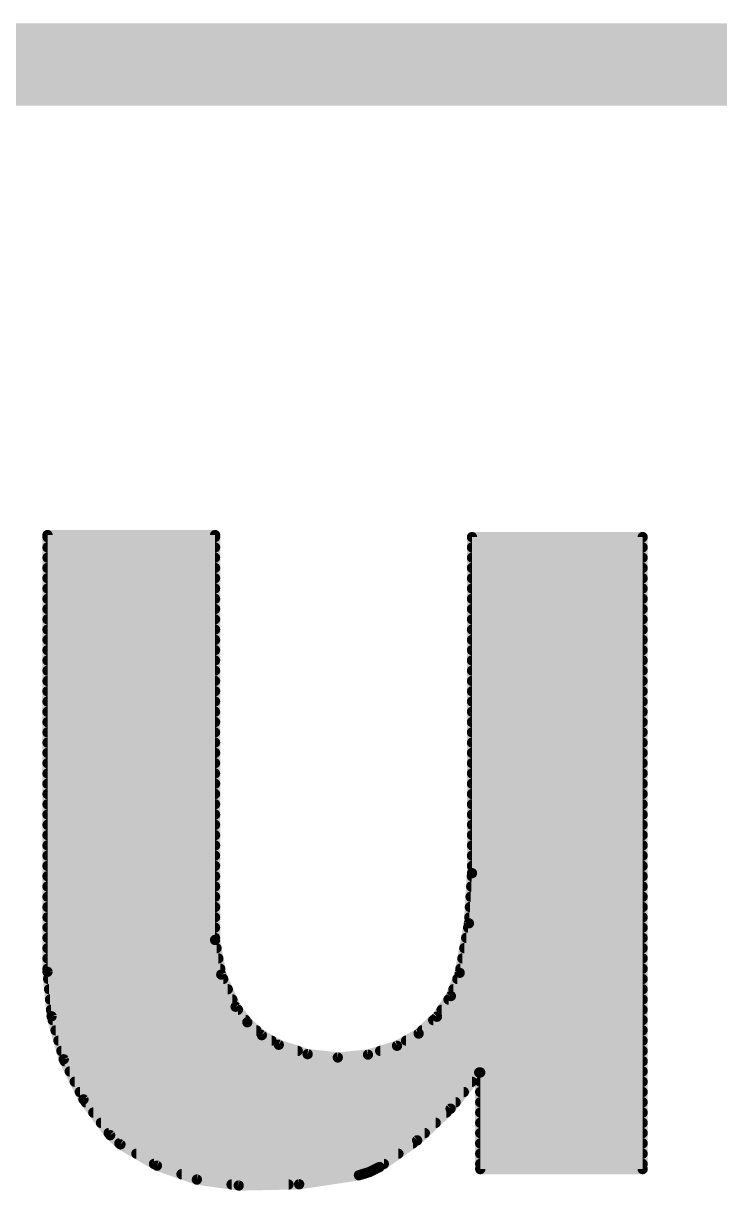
# Model space of a CAD drawing. Extents: x -98 to 45, y 0 to 29.
# Drawn here: x 25.574 to 27.295, y 21.346 to 24.232 of the extents above; entities that cross this region are included whole.
import ezdxf

# ---------------------------------------------------------------- set-up
doc = ezdxf.new("R2010")
doc.units = 0
for name, color, linetype in [('1', 12, 'CONTINUOUS'), ('16', 132, 'CONTINUOUS'), ('20', 53, 'CONTINUOUS'), ('21', 53, 'CONTINUOUS')]:
    doc.layers.add(name, color=color, linetype=linetype)

msp = doc.modelspace()

# ---------------------------------------------------------------- linework, layer by layer
at = {"layer": '1', "const_width": 0.2032}
for points in [[(0, 24.13), (43.18, 24.13)], [(15.24, 24.13), (43.18, 24.13)]]:
    msp.add_lwpolyline(points, dxfattribs=at)
at = {"layer": '16', "const_width": 0.2032}
msp.add_lwpolyline([(0, 24.13), (43.18, 24.13)], dxfattribs=at)
at = {"layer": '20', "const_width": 0.1524}
msp.add_lwpolyline([(43.18, 24.13), (0, 24.13)], dxfattribs=at)
at = {"layer": '21', "const_width": 0.0254}
for points in [[(25.6337, 22.9667), (25.6337, 21.8872)], [(26.0477, 22.9667), (25.6337, 22.9667)], [(25.6337, 22.9616), (26.0477, 22.9616)], [(26.0477, 21.9659), (26.0477, 22.9667)], [(27.1043, 22.9616), (26.6827, 22.9616)], [(26.6827, 22.9616), (26.6827, 22.131)], [(27.1043, 21.3995), (27.1043, 22.9616)], [(25.6337, 22.9362), (26.0477, 22.9362)], [(26.6827, 22.9362), (27.1043, 22.9362)], [(25.6337, 22.9108), (26.0477, 22.9108)], [(26.6827, 22.9108), (27.1043, 22.9108)], [(25.6337, 22.8854), (26.0477, 22.8854)], [(26.6827, 22.8854), (27.1043, 22.8854)], [(25.6337, 22.86), (26.0477, 22.86)], [(26.6827, 22.86), (27.1043, 22.86)], [(25.6337, 22.8346), (26.0477, 22.8346)], [(26.6827, 22.8346), (27.1043, 22.8346)], [(25.6337, 22.8092), (26.0477, 22.8092)], [(25.6337, 22.7838), (26.0477, 22.7838)], [(26.6827, 22.8092), (27.1043, 22.8092)], [(26.6827, 22.7838), (27.1043, 22.7838)], [(25.6337, 22.7584), (26.0477, 22.7584)], [(26.6827, 22.7584), (27.1043, 22.7584)], [(25.6337, 22.733), (26.0477, 22.733)], [(26.6827, 22.733), (27.1043, 22.733)], [(25.6337, 22.7076), (26.0477, 22.7076)], [(26.6827, 22.7076), (27.1043, 22.7076)], [(25.6337, 22.6822), (26.0477, 22.6822)], [(26.6827, 22.6822), (27.1043, 22.6822)], [(25.6337, 22.6568), (26.0477, 22.6568)], [(26.6827, 22.6568), (27.1043, 22.6568)], [(25.6337, 22.6314), (26.0477, 22.6314)], [(26.6827, 22.6314), (27.1043, 22.6314)], [(25.6337, 22.606), (26.0477, 22.606)], [(25.6337, 22.5806), (26.0477, 22.5806)], [(26.6827, 22.606), (27.1043, 22.606)], [(26.6827, 22.5806), (27.1043, 22.5806)], [(25.6337, 22.5552), (26.0477, 22.5552)], [(26.6827, 22.5552), (27.1043, 22.5552)], [(25.6337, 22.5298), (26.0477, 22.5298)], [(26.6827, 22.5298), (27.1043, 22.5298)], [(25.6337, 22.5044), (26.0477, 22.5044)], [(26.6827, 22.5044), (27.1043, 22.5044)], [(25.6337, 22.479), (26.0477, 22.479)], [(26.6827, 22.479), (27.1043, 22.479)], [(25.6337, 22.4536), (26.0477, 22.4536)], [(26.6827, 22.4536), (27.1043, 22.4536)], [(25.6337, 22.4282), (26.0477, 22.4282)], [(26.6827, 22.4282), (27.1043, 22.4282)], [(25.6337, 22.4028), (26.0477, 22.4028)], [(26.6827, 22.4028), (27.1043, 22.4028)], [(25.6337, 22.3774), (26.0477, 22.3774)], [(25.6337, 22.352), (26.0477, 22.352)], [(26.6827, 22.3774), (27.1043, 22.3774)], [(26.6827, 22.352), (27.1043, 22.352)], [(25.6337, 22.3266), (26.0477, 22.3266)], [(26.6827, 22.3266), (27.1043, 22.3266)], [(25.6337, 22.3012), (26.0477, 22.3012)], [(26.6827, 22.3012), (27.1043, 22.3012)], [(25.6337, 22.2758), (26.0477, 22.2758)], [(26.6827, 22.2758), (27.1043, 22.2758)], [(25.6337, 22.2504), (26.0477, 22.2504)], [(26.6827, 22.2504), (27.1043, 22.2504)], [(25.6337, 22.225), (26.0477, 22.225)], [(26.6827, 22.225), (27.1043, 22.225)], [(25.6337, 22.1996), (26.0477, 22.1996)], [(26.6827, 22.1996), (27.1043, 22.1996)], [(25.6337, 22.1742), (26.0477, 22.1742)], [(25.6337, 22.1488), (26.0477, 22.1488)], [(26.6827, 22.1742), (27.1043, 22.1742)], [(26.6827, 22.1488), (27.1043, 22.1488)], [(25.6337, 22.1234), (26.0477, 22.1234)], [(26.6827, 22.131), (26.675, 22.0069)], [(26.6822, 22.1234), (27.1043, 22.1234)], [(25.6337, 22.098), (26.0477, 22.098)], [(26.6807, 22.098), (27.1043, 22.098)], [(25.6337, 22.0726), (26.0477, 22.0726)], [(26.6791, 22.0726), (27.1043, 22.0726)], [(25.6337, 22.0472), (26.0477, 22.0472)], [(26.6775, 22.0472), (27.1043, 22.0472)], [(25.6337, 22.0218), (26.0477, 22.0218)], [(26.675, 22.0069), (26.6522, 21.8846)], [(26.676, 22.0218), (27.1043, 22.0218)], [(25.6337, 21.9964), (26.0477, 21.9964)], [(26.6731, 21.9964), (27.1043, 21.9964)], [(25.6337, 21.971), (26.0477, 21.971)], [(25.6337, 21.9456), (26.0513, 21.9456)], [(26.063, 21.8802), (26.0477, 21.9659)], [(26.6636, 21.9456), (27.1043, 21.9456)], [(26.6683, 21.971), (27.1043, 21.971)], [(25.6337, 21.9202), (26.0559, 21.9202)], [(26.6589, 21.9202), (27.1043, 21.9202)], [(25.6337, 21.8948), (26.0604, 21.8948)], [(26.6541, 21.8948), (27.1043, 21.8948)], [(25.6337, 21.8872), (25.6438, 21.7772)], [(25.6353, 21.8694), (26.0679, 21.8694)], [(26.0985, 21.8008), (26.063, 21.8802)], [(26.6522, 21.8846), (26.6304, 21.8271)], [(26.6464, 21.8694), (27.1043, 21.8694)], [(25.6377, 21.844), (26.0792, 21.844)], [(26.6368, 21.844), (27.1043, 21.844)], [(25.64, 21.8186), (26.0906, 21.8186)], [(26.6304, 21.8271), (26.596, 21.7762)], [(26.6247, 21.8186), (27.1043, 21.8186)], [(25.6423, 21.7932), (26.1042, 21.7932)], [(25.6438, 21.7772), (25.6738, 21.6709)], [(26.1274, 21.7624), (26.0985, 21.8008)], [(26.596, 21.7762), (26.5508, 21.7345)], [(26.6075, 21.7932), (27.1043, 21.7932)], [(25.6465, 21.7678), (26.1233, 21.7678)], [(26.1634, 21.7306), (26.1274, 21.7624)], [(26.5869, 21.7678), (27.1043, 21.7678)], [(25.6536, 21.7424), (26.15, 21.7424)], [(25.6608, 21.717), (26.1873, 21.717)], [(26.2052, 21.7068), (26.1634, 21.7306)], [(26.5508, 21.7345), (26.4973, 21.7043)], [(26.5198, 21.717), (27.1043, 21.717)], [(26.5594, 21.7424), (27.1043, 21.7424)], [(25.6679, 21.6916), (26.252, 21.6916)], [(26.2765, 21.6837), (26.2052, 21.7068)], [(26.4973, 21.7043), (26.4256, 21.6824)], [(26.4558, 21.6916), (27.1043, 21.6916)], [(25.6738, 21.6709), (25.7226, 21.5718)], [(25.6761, 21.6662), (27.1043, 21.6662)], [(26.351, 21.6754), (26.2765, 21.6837)], [(26.4256, 21.6824), (26.351, 21.6754)], [(25.6886, 21.6408), (27.1043, 21.6408)], [(26.6298, 21.5489), (26.7005, 21.6383)], [(26.7005, 21.6383), (26.703, 21.6383)], [(26.703, 21.6383), (26.703, 21.3995)], [(25.7011, 21.6154), (26.6824, 21.6154)], [(26.703, 21.6154), (27.1043, 21.6154)], [(25.7136, 21.59), (26.6623, 21.59)], [(25.7226, 21.5718), (25.7886, 21.4833)], [(26.703, 21.59), (27.1043, 21.59)], [(25.728, 21.5646), (26.6422, 21.5646)], [(26.5471, 21.4705), (26.6298, 21.5489)], [(26.703, 21.5646), (27.1043, 21.5646)], [(25.7469, 21.5392), (26.6195, 21.5392)], [(25.7659, 21.5138), (26.5928, 21.5138)], [(26.703, 21.5392), (27.1043, 21.5392)], [(26.703, 21.5138), (27.1043, 21.5138)], [(25.7848, 21.4884), (26.566, 21.4884)], [(26.703, 21.4884), (27.1043, 21.4884)], [(25.7886, 21.4833), (25.814, 21.4605)], [(25.8112, 21.463), (26.5365, 21.463)], [(25.814, 21.4605), (25.9042, 21.4079)], [(26.4541, 21.4046), (26.5471, 21.4705)], [(26.703, 21.463), (27.1043, 21.463)], [(25.8533, 21.4376), (26.5007, 21.4376)], [(26.703, 21.4376), (27.1043, 21.4376)], [(25.8968, 21.4122), (26.4648, 21.4122)], [(25.9042, 21.4079), (26.0028, 21.3736)], [(26.4295, 21.3923), (26.4541, 21.4046)], [(26.703, 21.4122), (27.1043, 21.4122)], [(26.703, 21.3995), (27.1043, 21.3995)], [(25.9649, 21.3868), (26.4115, 21.3868)], [(26.0028, 21.3736), (26.1061, 21.3589)], [(26.2555, 21.3619), (26.4033, 21.3843)], [(26.4033, 21.3843), (26.4295, 21.3923)], [(26.0885, 21.3614), (26.2292, 21.3614)], [(26.1061, 21.3589), (26.2555, 21.3619)]]:
    msp.add_lwpolyline(points, dxfattribs=at)
at = {"layer": '21', "const_width": 0.0127}
for points in [[(25.6401, 22.9667, 1), (25.6273, 22.9667)], [(25.6337, 22.9731, 1), (25.6337, 22.9603)], [(25.6337, 22.968, 1), (25.6337, 22.9552)], [(26.0541, 22.9667, 1), (26.0414, 22.9667)], [(26.0477, 22.9603, 1), (26.0477, 22.9731)], [(26.0477, 22.9552, 1), (26.0477, 22.968)], [(26.6827, 22.968, 1), (26.6827, 22.9552)], [(26.6891, 22.9616, 1), (26.6763, 22.9616)], [(27.1107, 22.9616, 1), (27.098, 22.9616)], [(27.1043, 22.9552, 1), (27.1043, 22.968)], [(25.6337, 22.9426, 1), (25.6337, 22.9298)], [(26.0477, 22.9298, 1), (26.0477, 22.9426)], [(26.6827, 22.9426, 1), (26.6827, 22.9298)], [(27.1043, 22.9298, 1), (27.1043, 22.9426)], [(25.6337, 22.9172, 1), (25.6337, 22.9045)], [(26.0477, 22.9045, 1), (26.0477, 22.9172)], [(26.6827, 22.9172, 1), (26.6827, 22.9045)], [(27.1043, 22.9045, 1), (27.1043, 22.9172)], [(25.6337, 22.8918, 1), (25.6337, 22.879)], [(26.0477, 22.879, 1), (26.0477, 22.8918)], [(26.6827, 22.8918, 1), (26.6827, 22.879)], [(27.1043, 22.879, 1), (27.1043, 22.8918)], [(25.6337, 22.8664, 1), (25.6337, 22.8536)], [(26.0477, 22.8536, 1), (26.0477, 22.8664)], [(26.6827, 22.8664, 1), (26.6827, 22.8536)], [(27.1043, 22.8536, 1), (27.1043, 22.8664)], [(25.6337, 22.841, 1), (25.6337, 22.8283)], [(26.0477, 22.8283, 1), (26.0477, 22.841)], [(26.6827, 22.841, 1), (26.6827, 22.8283)], [(27.1043, 22.8283, 1), (27.1043, 22.841)], [(25.6337, 22.8156, 1), (25.6337, 22.8028)], [(25.6337, 22.7902, 1), (25.6337, 22.7774)], [(26.0477, 22.8028, 1), (26.0477, 22.8156)], [(26.0477, 22.7774, 1), (26.0477, 22.7902)], [(26.6827, 22.8156, 1), (26.6827, 22.8028)], [(26.6827, 22.7902, 1), (26.6827, 22.7774)], [(27.1043, 22.8028, 1), (27.1043, 22.8156)], [(27.1043, 22.7774, 1), (27.1043, 22.7902)], [(25.6337, 22.7648, 1), (25.6337, 22.7521)], [(26.0477, 22.7521, 1), (26.0477, 22.7648)], [(26.6827, 22.7648, 1), (26.6827, 22.7521)], [(27.1043, 22.7521, 1), (27.1043, 22.7648)], [(25.6337, 22.7394, 1), (25.6337, 22.7266)], [(26.0477, 22.7266, 1), (26.0477, 22.7394)], [(26.6827, 22.7394, 1), (26.6827, 22.7266)], [(27.1043, 22.7266, 1), (27.1043, 22.7394)], [(25.6337, 22.714, 1), (25.6337, 22.7012)], [(26.0477, 22.7012, 1), (26.0477, 22.714)], [(26.6827, 22.714, 1), (26.6827, 22.7012)], [(27.1043, 22.7012, 1), (27.1043, 22.714)], [(25.6337, 22.6886, 1), (25.6337, 22.6759)], [(26.0477, 22.6759, 1), (26.0477, 22.6886)], [(26.6827, 22.6886, 1), (26.6827, 22.6759)], [(27.1043, 22.6759, 1), (27.1043, 22.6886)], [(25.6337, 22.6632, 1), (25.6337, 22.6504)], [(26.0477, 22.6504, 1), (26.0477, 22.6632)], [(26.6827, 22.6632, 1), (26.6827, 22.6504)], [(27.1043, 22.6504, 1), (27.1043, 22.6632)], [(25.6337, 22.6378, 1), (25.6337, 22.6251)], [(26.0477, 22.6251, 1), (26.0477, 22.6378)], [(26.6827, 22.6378, 1), (26.6827, 22.6251)], [(27.1043, 22.6251, 1), (27.1043, 22.6378)], [(25.6337, 22.6124, 1), (25.6337, 22.5997)], [(25.6337, 22.587, 1), (25.6337, 22.5742)], [(26.0477, 22.5997, 1), (26.0477, 22.6124)], [(26.0477, 22.5742, 1), (26.0477, 22.587)], [(26.6827, 22.6124, 1), (26.6827, 22.5997)], [(26.6827, 22.587, 1), (26.6827, 22.5742)], [(27.1043, 22.5997, 1), (27.1043, 22.6124)], [(27.1043, 22.5742, 1), (27.1043, 22.587)], [(25.6337, 22.5616, 1), (25.6337, 22.5489)], [(26.0477, 22.5489, 1), (26.0477, 22.5616)], [(26.6827, 22.5616, 1), (26.6827, 22.5489)], [(27.1043, 22.5489, 1), (27.1043, 22.5616)], [(25.6337, 22.5362, 1), (25.6337, 22.5235)], [(26.0477, 22.5235, 1), (26.0477, 22.5362)], [(26.6827, 22.5362, 1), (26.6827, 22.5235)], [(27.1043, 22.5235, 1), (27.1043, 22.5362)], [(25.6337, 22.5108, 1), (25.6337, 22.498)], [(26.0477, 22.498, 1), (26.0477, 22.5108)], [(26.6827, 22.5108, 1), (26.6827, 22.498)], [(27.1043, 22.498, 1), (27.1043, 22.5108)], [(25.6337, 22.4854, 1), (25.6337, 22.4727)], [(26.0477, 22.4727, 1), (26.0477, 22.4854)], [(26.6827, 22.4854, 1), (26.6827, 22.4727)], [(27.1043, 22.4727, 1), (27.1043, 22.4854)], [(25.6337, 22.46, 1), (25.6337, 22.4473)], [(26.0477, 22.4473, 1), (26.0477, 22.46)], [(26.6827, 22.46, 1), (26.6827, 22.4473)], [(27.1043, 22.4473, 1), (27.1043, 22.46)], [(25.6337, 22.4346, 1), (25.6337, 22.4218)], [(26.0477, 22.4218, 1), (26.0477, 22.4346)], [(26.6827, 22.4346, 1), (26.6827, 22.4218)], [(27.1043, 22.4218, 1), (27.1043, 22.4346)], [(25.6337, 22.4092, 1), (25.6337, 22.3965)], [(26.0477, 22.3965, 1), (26.0477, 22.4092)], [(26.6827, 22.4092, 1), (26.6827, 22.3965)], [(27.1043, 22.3965, 1), (27.1043, 22.4092)], [(25.6337, 22.3838, 1), (25.6337, 22.3711)], [(25.6337, 22.3584, 1), (25.6337, 22.3456)], [(26.0477, 22.3711, 1), (26.0477, 22.3838)], [(26.0477, 22.3456, 1), (26.0477, 22.3584)], [(26.6827, 22.3838, 1), (26.6827, 22.3711)], [(26.6827, 22.3584, 1), (26.6827, 22.3456)], [(27.1043, 22.3711, 1), (27.1043, 22.3838)], [(27.1043, 22.3456, 1), (27.1043, 22.3584)], [(25.6337, 22.333, 1), (25.6337, 22.3203)], [(26.0477, 22.3203, 1), (26.0477, 22.333)], [(26.6827, 22.333, 1), (26.6827, 22.3203)], [(27.1043, 22.3203, 1), (27.1043, 22.333)], [(25.6337, 22.3076, 1), (25.6337, 22.2949)], [(26.0477, 22.2949, 1), (26.0477, 22.3076)], [(26.6827, 22.3076, 1), (26.6827, 22.2949)], [(27.1043, 22.2949, 1), (27.1043, 22.3076)], [(25.6337, 22.2822, 1), (25.6337, 22.2694)], [(26.0477, 22.2694, 1), (26.0477, 22.2822)], [(26.6827, 22.2822, 1), (26.6827, 22.2694)], [(27.1043, 22.2694, 1), (27.1043, 22.2822)], [(25.6337, 22.2568, 1), (25.6337, 22.2441)], [(26.0477, 22.2441, 1), (26.0477, 22.2568)], [(26.6827, 22.2568, 1), (26.6827, 22.2441)], [(27.1043, 22.2441, 1), (27.1043, 22.2568)], [(25.6337, 22.2314, 1), (25.6337, 22.2187)], [(26.0477, 22.2187, 1), (26.0477, 22.2314)], [(26.6827, 22.2314, 1), (26.6827, 22.2187)], [(27.1043, 22.2187, 1), (27.1043, 22.2314)], [(25.6337, 22.206, 1), (25.6337, 22.1932)], [(26.0477, 22.1932, 1), (26.0477, 22.206)], [(26.6827, 22.206, 1), (26.6827, 22.1932)], [(27.1043, 22.1932, 1), (27.1043, 22.206)], [(25.6337, 22.1806, 1), (25.6337, 22.1679)], [(25.6337, 22.1552, 1), (25.6337, 22.1425)], [(26.0477, 22.1679, 1), (26.0477, 22.1806)], [(26.0477, 22.1425, 1), (26.0477, 22.1552)], [(26.6827, 22.1806, 1), (26.6827, 22.1679)], [(26.6827, 22.1552, 1), (26.6827, 22.1425)], [(27.1043, 22.1679, 1), (27.1043, 22.1806)], [(27.1043, 22.1425, 1), (27.1043, 22.1552)], [(25.6337, 22.1298, 1), (25.6337, 22.117)], [(26.0477, 22.117, 1), (26.0477, 22.1298)], [(26.6822, 22.1298, 1), (26.6822, 22.117)], [(26.689, 22.1306, 1), (26.6764, 22.1314)], [(26.6763, 22.131, 1), (26.6891, 22.131)], [(27.1043, 22.117, 1), (27.1043, 22.1298)], [(25.6337, 22.1044, 1), (25.6337, 22.0917)], [(26.0477, 22.0917, 1), (26.0477, 22.1044)], [(26.6807, 22.1044, 1), (26.6807, 22.0917)], [(27.1043, 22.0917, 1), (27.1043, 22.1044)], [(25.6337, 22.079, 1), (25.6337, 22.0663)], [(26.0477, 22.0663, 1), (26.0477, 22.079)], [(26.6791, 22.079, 1), (26.6791, 22.0663)], [(27.1043, 22.0663, 1), (27.1043, 22.079)], [(25.6337, 22.0536, 1), (25.6337, 22.0408)], [(26.0477, 22.0408, 1), (26.0477, 22.0536)], [(26.6775, 22.0536, 1), (26.6775, 22.0408)], [(27.1043, 22.0408, 1), (27.1043, 22.0536)], [(25.6337, 22.0282, 1), (25.6337, 22.0155)], [(26.0477, 22.0155, 1), (26.0477, 22.0282)], [(26.6813, 22.0057, 1), (26.6688, 22.008)], [(26.676, 22.0282, 1), (26.676, 22.0155)], [(27.1043, 22.0155, 1), (27.1043, 22.0282)], [(25.6337, 22.0028, 1), (25.6337, 21.9901)], [(26.0477, 21.9901, 1), (26.0477, 22.0028)], [(26.6731, 22.0028, 1), (26.6731, 21.9901)], [(26.6687, 22.0073, 1), (26.6814, 22.0065)], [(27.1043, 21.9901, 1), (27.1043, 22.0028)], [(25.6337, 21.9774, 1), (25.6337, 21.9646)], [(25.6337, 21.952, 1), (25.6337, 21.9393)], [(26.054, 21.967, 1), (26.0414, 21.9648)], [(26.0414, 21.9659, 1), (26.0541, 21.9659)], [(26.0477, 21.9646, 1), (26.0477, 21.9774)], [(26.0513, 21.9393, 1), (26.0513, 21.952)], [(26.6636, 21.952, 1), (26.6636, 21.9393)], [(26.6683, 21.9774, 1), (26.6683, 21.9646)], [(27.1043, 21.9646, 1), (27.1043, 21.9774)], [(27.1043, 21.9393, 1), (27.1043, 21.952)], [(25.6337, 21.9266, 1), (25.6337, 21.9139)], [(26.0559, 21.9139, 1), (26.0559, 21.9266)], [(26.6589, 21.9266, 1), (26.6589, 21.9139)], [(27.1043, 21.9139, 1), (27.1043, 21.9266)], [(25.6337, 21.9012, 1), (25.6337, 21.8884)], [(26.0604, 21.8884, 1), (26.0604, 21.9012)], [(26.6541, 21.9012, 1), (26.6541, 21.8884)], [(27.1043, 21.8884, 1), (27.1043, 21.9012)], [(25.64, 21.8878, 1), (25.6274, 21.8866)], [(25.6273, 21.8872, 1), (25.6401, 21.8872)], [(25.6353, 21.8758, 1), (25.6353, 21.8631)], [(26.0688, 21.8828, 1), (26.0572, 21.8777)], [(26.0568, 21.8791, 1), (26.0693, 21.8814)], [(26.0679, 21.8631, 1), (26.0679, 21.8758)], [(26.6464, 21.8758, 1), (26.6464, 21.8631)], [(26.646, 21.8858, 1), (26.6584, 21.8834)], [(26.6581, 21.8823, 1), (26.6463, 21.8869)], [(27.1043, 21.8631, 1), (27.1043, 21.8758)], [(25.6377, 21.8504, 1), (25.6377, 21.8377)], [(26.0792, 21.8377, 1), (26.0792, 21.8504)], [(26.6368, 21.8504, 1), (26.6368, 21.8377)], [(27.1043, 21.8377, 1), (27.1043, 21.8504)], [(25.64, 21.825, 1), (25.64, 21.8122)], [(26.0906, 21.8122, 1), (26.0906, 21.825)], [(26.6247, 21.825, 1), (26.6247, 21.8122)], [(26.6245, 21.8294, 1), (26.6363, 21.8249)], [(26.6357, 21.8236, 1), (26.6251, 21.8307)], [(27.1043, 21.8122, 1), (27.1043, 21.825)], [(25.6423, 21.7996, 1), (25.6423, 21.7869)], [(25.6499, 21.7789, 1), (25.6377, 21.7755)], [(26.1036, 21.8046, 1), (26.0934, 21.797)], [(26.0927, 21.7982, 1), (26.1043, 21.8034)], [(26.1042, 21.7869, 1), (26.1042, 21.7996)], [(26.5907, 21.7797, 1), (26.6013, 21.7726)], [(26.6003, 21.7715, 1), (26.5917, 21.7809)], [(26.6075, 21.7996, 1), (26.6075, 21.7869)], [(27.1043, 21.7869, 1), (27.1043, 21.7996)], [(25.6375, 21.7766, 1), (25.6501, 21.7778)], [(25.6465, 21.7742, 1), (25.6465, 21.7614)], [(26.1316, 21.7671, 1), (26.1232, 21.7576)], [(26.1223, 21.7585, 1), (26.1324, 21.7662)], [(26.1233, 21.7614, 1), (26.1233, 21.7742)], [(26.5869, 21.7742, 1), (26.5869, 21.7614)], [(27.1043, 21.7614, 1), (27.1043, 21.7742)], [(25.6536, 21.7488, 1), (25.6536, 21.736)], [(25.6608, 21.7234, 1), (25.6608, 21.7107)], [(26.15, 21.736, 1), (26.15, 21.7488)], [(26.1666, 21.7361, 1), (26.1603, 21.7251)], [(26.1592, 21.7258, 1), (26.1676, 21.7353)], [(26.1873, 21.7107, 1), (26.1873, 21.7234)], [(26.5198, 21.7234, 1), (26.5198, 21.7107)], [(26.5465, 21.7392, 1), (26.5551, 21.7298)], [(26.554, 21.729, 1), (26.5477, 21.74)], [(26.5594, 21.7488, 1), (26.5594, 21.736)], [(27.1043, 21.736, 1), (27.1043, 21.7488)], [(27.1043, 21.7107, 1), (27.1043, 21.7234)], [(25.6679, 21.698, 1), (25.6679, 21.6852)], [(26.2072, 21.7128, 1), (26.2032, 21.7008)], [(26.2021, 21.7013, 1), (26.2083, 21.7123)], [(26.252, 21.6852, 1), (26.252, 21.698)], [(26.4558, 21.698, 1), (26.4558, 21.6852)], [(26.4942, 21.7098, 1), (26.5004, 21.6988)], [(26.4992, 21.6982, 1), (26.4954, 21.7104)], [(27.1043, 21.6852, 1), (27.1043, 21.698)], [(25.6795, 21.6737, 1), (25.6681, 21.6681)], [(25.6676, 21.6692, 1), (25.6799, 21.6726)], [(25.6761, 21.6726, 1), (25.6761, 21.6598)], [(26.2772, 21.69, 1), (26.2758, 21.6773)], [(26.2745, 21.6776, 1), (26.2785, 21.6897)], [(26.3504, 21.6817, 1), (26.3516, 21.6691)], [(26.3503, 21.6691, 1), (26.3517, 21.6817)], [(26.4238, 21.6885, 1), (26.4275, 21.6763)], [(26.4262, 21.6761, 1), (26.425, 21.6887)], [(27.1043, 21.6598, 1), (27.1043, 21.6726)], [(25.6886, 21.6472, 1), (25.6886, 21.6345)], [(26.7005, 21.6447, 1), (26.7005, 21.6319)], [(26.7055, 21.6344, 1), (26.6955, 21.6422)], [(26.7094, 21.6383, 1), (26.6967, 21.6383)], [(26.703, 21.6319, 1), (26.703, 21.6447)], [(27.1043, 21.6345, 1), (27.1043, 21.6472)], [(25.7011, 21.6218, 1), (25.7011, 21.609)], [(26.6824, 21.609, 1), (26.6824, 21.6218)], [(26.703, 21.6218, 1), (26.703, 21.609)], [(27.1043, 21.609, 1), (27.1043, 21.6218)], [(25.7136, 21.5964, 1), (25.7136, 21.5836)], [(25.7277, 21.5756, 1), (25.7175, 21.568)], [(26.6623, 21.5836, 1), (26.6623, 21.5964)], [(26.703, 21.5964, 1), (26.703, 21.5836)], [(27.1043, 21.5836, 1), (27.1043, 21.5964)], [(25.7169, 21.569, 1), (25.7283, 21.5746)], [(25.728, 21.571, 1), (25.728, 21.5583)], [(26.6248, 21.5529, 1), (26.6348, 21.545)], [(26.6342, 21.5443, 1), (26.6254, 21.5535)], [(26.6422, 21.5583, 1), (26.6422, 21.571)], [(26.703, 21.571, 1), (26.703, 21.5583)], [(27.1043, 21.5583, 1), (27.1043, 21.571)], [(25.7469, 21.5456, 1), (25.7469, 21.5328)], [(25.7659, 21.5202, 1), (25.7659, 21.5074)], [(26.5928, 21.5074, 1), (26.5928, 21.5202)], [(26.6195, 21.5328, 1), (26.6195, 21.5456)], [(26.703, 21.5456, 1), (26.703, 21.5328)], [(26.703, 21.5202, 1), (26.703, 21.5074)], [(27.1043, 21.5328, 1), (27.1043, 21.5456)], [(27.1043, 21.5074, 1), (27.1043, 21.5202)], [(25.7848, 21.4948, 1), (25.7848, 21.4821)], [(26.566, 21.4821, 1), (26.566, 21.4948)], [(26.703, 21.4948, 1), (26.703, 21.4821)], [(27.1043, 21.4821, 1), (27.1043, 21.4948)], [(25.7928, 21.488, 1), (25.7844, 21.4786)], [(25.7835, 21.4795, 1), (25.7937, 21.4871)], [(25.8112, 21.4694, 1), (25.8112, 21.4566)], [(25.8172, 21.466, 1), (25.8108, 21.455)], [(25.8098, 21.4558, 1), (25.8182, 21.4652)], [(26.5365, 21.4566, 1), (26.5365, 21.4694)], [(26.5427, 21.4751, 1), (26.5515, 21.4659)], [(26.5508, 21.4653, 1), (26.5434, 21.4757)], [(26.703, 21.4694, 1), (26.703, 21.4566)], [(27.1043, 21.4566, 1), (27.1043, 21.4694)], [(25.8533, 21.444, 1), (25.8533, 21.4312)], [(26.5007, 21.4312, 1), (26.5007, 21.444)], [(26.703, 21.444, 1), (26.703, 21.4312)], [(27.1043, 21.4312, 1), (27.1043, 21.444)], [(25.8968, 21.4186, 1), (25.8968, 21.4059)], [(25.9063, 21.4139, 1), (25.9021, 21.4019)], [(25.901, 21.4024, 1), (25.9074, 21.4134)], [(26.4504, 21.4098, 1), (26.4578, 21.3994)], [(26.4569, 21.3989, 1), (26.4513, 21.4103)], [(26.4648, 21.4059, 1), (26.4648, 21.4186)], [(26.703, 21.4059, 1), (26.703, 21.3931)], [(26.703, 21.4186, 1), (26.703, 21.4059)], [(27.1043, 21.4059, 1), (27.1043, 21.4186)], [(27.1043, 21.3931, 1), (27.1043, 21.4059)], [(25.9649, 21.3932, 1), (25.9649, 21.3804)], [(26.0037, 21.3799, 1), (26.0019, 21.3673)], [(26.0007, 21.3676, 1), (26.0048, 21.3796)], [(26.4014, 21.3904, 1), (26.4052, 21.3782)], [(26.4043, 21.378, 1), (26.4023, 21.3906)], [(26.4115, 21.3804, 1), (26.4115, 21.3932)], [(26.4267, 21.398, 1), (26.4324, 21.3867)], [(26.4314, 21.3863, 1), (26.4277, 21.3984)], [(26.6967, 21.3995, 1), (26.7094, 21.3995)], [(27.098, 21.3995, 1), (27.1107, 21.3995)], [(26.0885, 21.3678, 1), (26.0885, 21.355)], [(26.106, 21.3652, 1), (26.1062, 21.3526)], [(26.1052, 21.3526, 1), (26.107, 21.3652)], [(26.2292, 21.355, 1), (26.2292, 21.3678)], [(26.2546, 21.3682, 1), (26.2565, 21.3557)], [(26.2557, 21.3556, 1), (26.2554, 21.3683)]]:
    msp.add_lwpolyline(points, format="xyb", dxfattribs=at)

doc.saveas('drawing.dxf')
